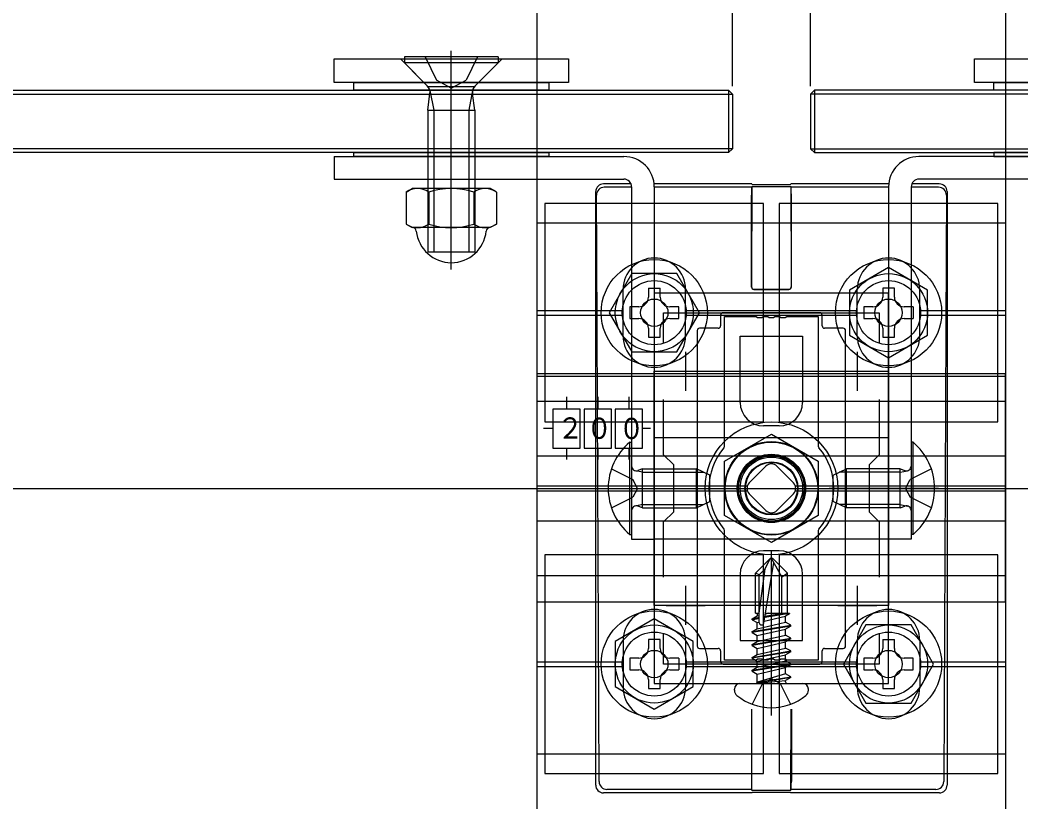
# Model space of a CAD drawing. Units: millimetres, scale not verified. Extents: x -875 to 875, y -1299 to 1293.
# Drawn here: x 678.8 to 807, y 849 to 949.2 of the extents above; entities that cross this region are included whole.
import ezdxf
from ezdxf.enums import TextEntityAlignment as Align

# ---------------------------------------------------------------- set-up
doc = ezdxf.new("R2010")
doc.units = ezdxf.units.MM
doc.header["$LTSCALE"] = 8
for name, color, linetype in [('0-2_YKK_11', 7, 'Continuous'), ('0-3_YKK_12', 2, 'Continuous'), ('0-4_YKK_13', 4, 'Continuous'), ('0-5_YKK_D', 6, 'Continuous'), ('0-7_YSS_K', 3, 'Continuous')]:
    doc.layers.add(name, color=color, linetype=linetype)
doc.styles.add('ＭＳ ゴシック', font='')
doc.styles.get('ＭＳ ゴシック').set_extended_font_data('MS Gothic')

msp = doc.modelspace()

# ---------------------------------------------------------------- linework, layer by layer
at = {"layer": '0-2_YKK_11'}
for p, q in [((764, 906.7), (764, 901.7)), ((786, 906.7), (786, 901.7)), ((761.5, 904.2), (766.5, 904.2)), ((783.5, 904.2), (788.5, 904.2)), ((764, 876.7), (764, 871.7)), ((786, 876.7), (786, 871.7)), ((761.5, 874.2), (766.5, 874.2)), ((783.5, 874.2), (788.5, 874.2))]:
    msp.add_line(p, q, dxfattribs=at)
msp.add_lwpolyline([(760, 914.2), (760, 864.2), (790, 864.2), (790, 914.2)], close=True, dxfattribs=at)
for points in [[(761.2, 907.833), (761.2, 911.7), (788.8, 911.7), (788.8, 907.833)], [(761.2, 877.833), (761.2, 884.9), (762.5, 886.2), (762.5, 892.2), (761.2, 893.5), (761.2, 900.567)], [(788.8, 900.567), (788.8, 893.5), (787.5, 892.2), (787.5, 886.2), (788.8, 884.9), (788.8, 877.833)], [(788.8, 870.567), (788.8, 866.7), (761.2, 866.7), (761.2, 870.567)]]:
    msp.add_lwpolyline(points, dxfattribs=at)
at = {"layer": '0-3_YKK_12'}
msp.add_circle((775, 889.2), 6, dxfattribs=at)
at = {"layer": '0-4_YKK_13'}
for p, q in [((734, 917.235), (734, 945.243)), ((727.5, 944.2), (730.5, 941.2)), ((740, 944.45), (728, 944.45)), ((740, 943.7), (728, 943.7)), ((728, 943.7), (730.933, 940.767)), ((730.65, 944.45), (732.095, 941.487)), ((737.35, 944.45), (735.905, 941.487)), ((740, 943.7), (737.067, 940.767)), ((740.5, 944.2), (737.5, 941.2)), ((734, 940.474), (732.095, 941.487)), ((734, 940.474), (735.905, 941.487)), ((430, 939.7), (770, 939.7)), ((430.5, 940.2), (769.5, 940.2)), ((731, 937.653), (731.274, 939.764)), ((731.033, 940.653), (736.967, 940.653)), ((731.262, 940.149), (731.75, 937.653)), ((736.738, 940.149), (736.25, 937.653)), ((737, 937.653), (736.726, 939.764)), ((769.5, 940.2), (769.5, 932.2)), ((769.5, 940.2), (770, 939.7)), ((770, 939.7), (770, 932.7)), ((780.5, 940.2), (780, 939.7)), ((836.228, 939.7), (780, 939.7)), ((780, 939.7), (780, 932.7)), ((780.5, 940.2), (780.5, 932.2)), ((836.228, 940.2), (780.5, 940.2)), ((731, 937.653), (731, 919.45)), ((731.75, 937.653), (731.75, 919.45)), ((736.25, 937.653), (736.25, 919.45)), ((770, 932.7), (430, 932.7)), ((769.5, 932.2), (430.5, 932.2)), ((769.5, 932.2), (770, 932.7)), ((780, 932.7), (836.228, 932.7)), ((780.5, 932.2), (780, 932.7)), ((780.5, 932.2), (836.228, 932.2)), ((719, 931.7), (719, 928.8)), ((719, 931.7), (756.1, 931.7)), ((831, 931.7), (793.9, 931.7)), ((719, 928.8), (756.1, 928.8)), ((757.017, 928.2), (753.5, 928.2)), ((772.5, 928.2), (759.979, 928.2)), ((772.5, 928.2), (772.535, 928.095)), ((777.465, 928.095), (777.5, 928.2)), ((790.021, 928.2), (777.5, 928.2)), ((796.5, 928.2), (792.983, 928.2)), ((831, 928.8), (793.9, 928.8)), ((728.226, 927.153), (729, 927.6)), ((739, 927.6), (729, 927.6)), ((731.113, 927.153), (731.113, 923.047)), ((736.887, 927.153), (736.887, 923.047)), ((739.774, 927.153), (739, 927.6)), ((752.5, 919.2), (752.5, 927.2)), ((757.1, 927.758), (753.591, 927.758)), ((760, 927.8), (760, 882.7)), ((772.464, 927.758), (760, 927.758)), ((772.464, 927.758), (772.499, 927.863)), ((772.499, 927.863), (777.501, 927.863)), ((772.535, 928.095), (777.465, 928.095)), ((777.536, 927.758), (777.501, 927.863)), ((790, 927.758), (777.536, 927.758)), ((790, 927.8), (790, 882.7)), ((796.409, 927.758), (792.9, 927.758)), ((797.5, 927.2), (797.5, 919.2)), ((752.625, 919.2), (752.591, 926.753)), ((797.409, 926.753), (797.375, 919.2)), ((745, 923.2), (805, 923.2)), ((737, 919.45), (731, 919.45)), ((752.5, 851.199), (752.5, 919.2)), ((752.934, 851.636), (752.625, 919.2)), ((797.375, 919.2), (797.066, 851.636)), ((797.5, 919.2), (797.5, 851.199)), ((756, 908.7), (756, 914.7)), ((759.25, 914.85), (759.25, 913.7)), ((759.25, 914.85), (760.75, 914.85)), ((760.75, 913.7), (760.75, 914.85)), ((764, 908.7), (764, 914.7)), ((772.748, 914.683), (777.252, 914.683)), ((772.765, 914.7), (777.235, 914.7)), ((786, 908.7), (786, 914.7)), ((790.75, 914.85), (789.25, 914.85)), ((789.25, 914.85), (789.25, 913.7)), ((790.75, 913.7), (790.75, 914.85)), ((794, 908.7), (794, 914.7)), ((745, 912), (756, 912)), ((756.85, 912.45), (756.85, 910.95)), ((758, 912.45), (756.85, 912.45)), ((763.15, 912.45), (762, 912.45)), ((763.15, 910.95), (763.15, 912.45)), ((764, 912), (786, 912)), ((781.2, 911.7), (768.8, 911.7)), ((788, 912.45), (786.85, 912.45)), ((793.15, 912.45), (792, 912.45)), ((793.15, 912.45), (793.15, 910.95)), ((794, 912), (805, 912)), ((745, 911.4), (756, 911.4)), ((756.85, 910.95), (758, 910.95)), ((762, 910.95), (763.15, 910.95)), ((764, 911.4), (786, 911.4)), ((768.5, 911.4), (768.5, 910)), ((781.5, 910), (781.5, 911.4)), ((792, 910.95), (793.15, 910.95)), ((794, 911.4), (805, 911.4)), ((759.25, 909.7), (759.25, 908.55)), ((765.5, 909.4), (765.5, 869)), ((768.2, 909.7), (765.8, 909.7)), ((784.2, 909.7), (781.8, 909.7)), ((784.5, 869), (784.5, 909.4)), ((789.25, 909.7), (789.25, 908.55)), ((790.75, 908.55), (790.75, 909.7)), ((789.25, 908.55), (790.75, 908.55)), ((805, 903.559), (805, 903.908)), ((805, 874.67), (805, 903.559)), ((745, 900.35), (805, 900.35)), ((748.75, 900.91), (748.75, 899.35)), ((752.75, 900.91), (752.75, 899.35)), ((756.75, 900.91), (756.75, 899.35)), ((747, 896.85), (745.829, 896.85)), ((759.535, 896.85), (758.5, 896.85)), ((776, 897.2), (774, 897.2)), ((756.852, 895.1), (757.1, 895.1)), ((756.852, 883.3), (756.852, 895.1)), ((757.1, 895.1), (757.1, 883.3)), ((792.9, 895.1), (792.9, 883.3)), ((793.148, 895.1), (792.9, 895.1)), ((793.148, 883.3), (793.148, 895.1)), ((748.75, 894.35), (748.75, 892.875)), ((752.75, 894.35), (752.75, 892.875)), ((756.75, 894.35), (756.75, 892.875)), ((745, 893.35), (805, 893.35)), ((754.517, 891.7), (757.235, 890.345)), ((758.5, 891.267), (757.577, 891.46)), ((758.5, 891.7), (757.905, 891.484)), ((758.5, 886.7), (758.5, 891.7)), ((758.5, 891.7), (765.4, 891.7)), ((758.5, 891.267), (766.32, 891.267)), ((765.4, 886.7), (765.4, 891.7)), ((767.1, 890.9), (765.4, 891.7)), ((772.172, 889.907), (774.293, 892.028)), ((775.707, 892.028), (777.828, 889.907)), ((782.9, 890.9), (784.6, 891.7)), ((791.5, 891.267), (783.68, 891.267)), ((791.5, 891.7), (784.6, 891.7)), ((784.6, 886.7), (784.6, 891.7)), ((791.5, 886.7), (791.5, 891.7)), ((791.5, 891.7), (792.095, 891.484)), ((791.5, 891.267), (792.423, 891.46)), ((795.483, 891.7), (792.765, 890.345)), ((757.844, 889.2), (757.235, 890.345)), ((767.1, 887.5), (767.1, 890.9)), ((782.9, 887.5), (782.9, 890.9)), ((792.156, 889.2), (792.765, 890.345)), ((771.925, 889.5), (745, 889.5)), ((745, 888.9), (771.925, 888.9)), ((753.6, 889.2), (767.6, 889.2)), ((757.844, 889.2), (757.235, 888.055)), ((774.293, 886.372), (772.172, 888.493)), ((777.828, 888.493), (775.707, 886.372)), ((805, 889.5), (778.075, 889.5)), ((778.075, 888.9), (805, 888.9)), ((796.4, 889.2), (782.4, 889.2)), ((792.156, 889.2), (792.765, 888.055)), ((754.517, 886.7), (757.235, 888.055)), ((758.5, 887.133), (757.577, 886.94)), ((758.5, 887.133), (766.32, 887.133)), ((765.4, 886.7), (767.1, 887.5)), ((784.6, 886.7), (782.9, 887.5)), ((791.5, 887.133), (783.68, 887.133)), ((791.5, 887.133), (792.423, 886.94)), ((795.483, 886.7), (792.765, 888.055)), ((758.5, 886.7), (757.905, 886.916)), ((758.5, 886.7), (765.4, 886.7)), ((791.5, 886.7), (784.6, 886.7)), ((791.5, 886.7), (792.095, 886.916)), ((745, 885.05), (805, 885.05)), ((756.852, 883.3), (757.1, 883.3)), ((793.148, 883.3), (792.9, 883.3)), ((776, 881.2), (774, 881.2)), ((775, 860.1), (775, 881.202)), ((774.825, 880.2), (772.95, 878.325)), ((774.035, 871.947), (775.289, 879.699)), ((774.207, 878.874), (774.825, 880.2)), ((775.175, 880.2), (774.825, 880.2)), ((776.35, 877.862), (775, 880.2)), ((775.175, 880.2), (777.05, 878.325)), ((772.95, 873.2), (772.95, 878.325)), ((773.45, 878.118), (772.95, 878.325)), ((773.45, 873.2), (774.207, 878.874)), ((777.05, 873.2), (777.05, 878.325)), ((745, 878.05), (805, 878.05)), ((745, 874.67), (805, 874.67)), ((772.95, 873.2), (773.45, 873.2)), ((773.176, 873.2), (773.176, 872.87)), ((777.311, 873.176), (774.149, 872.649)), ((776.749, 873.2), (774.168, 872.77)), ((774.636, 873.2), (774.223, 873.107)), ((774.238, 873.2), (777.05, 873.2)), ((777.311, 873.11), (776.824, 872.829)), ((777.311, 873.176), (777.05, 873.2)), ((777.311, 873.176), (777.311, 873.176)), ((777.311, 873.176), (777.311, 873.11)), ((772.528, 872.497), (773.176, 872.87)), ((772.528, 872.497), (773.45, 872.705)), ((772.528, 872.379), (773.45, 872.587)), ((772.528, 872.379), (772.528, 872.497)), ((772.528, 872.379), (773.176, 872.005)), ((773.176, 872.87), (773.45, 872.932)), ((773.176, 872.005), (773.45, 872.067)), ((773.176, 871.222), (776.824, 872.046)), ((773.176, 871.222), (773.176, 872.005)), ((774.077, 872.209), (776.824, 872.829)), ((776.824, 872.046), (776.824, 872.829)), ((777.472, 871.673), (776.824, 872.046)), ((772.528, 870.849), (777.472, 871.673)), ((777.472, 871.555), (772.528, 870.731)), ((772.528, 870.849), (773.176, 871.222)), ((772.528, 870.731), (772.528, 870.849)), ((772.528, 870.731), (773.176, 870.357)), ((773.176, 870.357), (776.824, 871.181)), ((777.472, 871.555), (776.824, 871.181)), ((776.824, 870.399), (776.824, 871.181)), ((777.472, 871.555), (777.472, 871.673)), ((756, 869.7), (756, 863.7)), ((760.75, 869.85), (759.25, 869.85)), ((759.25, 869.85), (759.25, 868.7)), ((760.75, 868.7), (760.75, 869.85)), ((764, 869.7), (764, 863.7)), ((772.528, 869.201), (777.472, 870.025)), ((777.472, 869.907), (772.528, 869.083)), ((772.528, 869.201), (773.176, 869.575)), ((772.528, 869.083), (772.528, 869.201)), ((773.176, 869.575), (776.824, 870.399)), ((773.176, 869.575), (773.176, 870.357)), ((773.176, 868.709), (776.824, 869.533)), ((777.472, 870.025), (776.824, 870.399)), ((777.472, 869.907), (776.824, 869.533)), ((776.824, 868.751), (776.824, 869.533)), ((777.472, 869.907), (777.472, 870.025)), ((786, 869.7), (786, 863.7)), ((789.25, 869.85), (789.25, 868.7)), ((789.25, 869.85), (790.75, 869.85)), ((790.75, 868.7), (790.75, 869.85)), ((794, 869.7), (794, 863.7)), ((765.8, 868.7), (768.2, 868.7)), ((768.5, 868.4), (768.5, 867)), ((772.528, 869.083), (773.176, 868.709)), ((772.528, 867.553), (777.472, 868.377)), ((777.472, 868.259), (772.528, 867.435)), ((772.528, 867.553), (773.176, 867.927)), ((773.176, 867.927), (776.824, 868.751)), ((773.176, 867.927), (773.176, 868.709)), ((773.176, 867.061), (776.824, 867.885)), ((777.472, 868.377), (776.824, 868.751)), ((777.472, 868.259), (776.824, 867.885)), ((776.824, 867.103), (776.824, 867.885)), ((777.472, 868.259), (777.472, 868.377)), ((781.5, 867), (781.5, 868.4)), ((781.8, 868.7), (784.2, 868.7)), ((745, 867), (756, 867)), ((758, 867.45), (756.85, 867.45)), ((763.15, 867.45), (762, 867.45)), ((763.15, 867.45), (763.15, 865.95)), ((764, 867), (786, 867)), ((768.8, 866.7), (781.2, 866.7)), ((772.528, 867.435), (772.528, 867.553)), ((772.528, 867.435), (773.176, 867.061)), ((777.472, 866.611), (772.528, 865.787)), ((773.176, 866.279), (776.824, 867.103)), ((773.176, 866.279), (773.176, 867.061)), ((777.472, 866.611), (776.824, 866.238)), ((777.472, 866.611), (777.472, 866.729)), ((786.85, 867.45), (786.85, 865.95)), ((788, 867.45), (786.85, 867.45)), ((793.15, 867.45), (792, 867.45)), ((793.15, 865.95), (793.15, 867.45)), ((794, 867), (805, 867)), ((745, 866.4), (756, 866.4)), ((762, 865.95), (763.15, 865.95)), ((764, 866.4), (786, 866.4)), ((772.528, 865.905), (773.176, 866.279)), ((772.528, 865.787), (772.528, 865.905)), ((772.528, 865.787), (773.176, 865.414)), ((773.176, 865.414), (776.824, 866.238)), ((773.176, 864.4), (773.176, 865.414)), ((776.824, 865.455), (773.234, 864.375)), ((776.824, 865.455), (776.824, 866.238)), ((786.85, 865.95), (788, 865.95)), ((792, 865.95), (793.15, 865.95)), ((794, 866.4), (805, 866.4)), ((759.25, 864.7), (759.25, 863.55)), ((760.75, 863.55), (760.75, 864.7)), ((770.965, 864.2), (779.035, 864.2)), ((773.875, 864.2), (772.55, 861.543)), ((773.234, 864.375), (777.472, 865.081)), ((777.472, 864.963), (773.234, 864.257)), ((773.234, 864.257), (776.824, 864.59)), ((773.234, 864.257), (773.234, 864.375)), ((773.875, 864.2), (775, 864.798)), ((776.125, 864.2), (775, 864.798)), ((776.125, 864.2), (777.45, 861.543)), ((777.472, 864.963), (776.824, 864.59)), ((776.824, 864.4), (776.824, 864.59)), ((777.472, 864.963), (777.472, 865.081)), ((789.25, 864.7), (789.25, 863.55)), ((759.25, 863.55), (760.75, 863.55)), ((770.265, 863.338), (770.265, 863.5)), ((779.735, 863.338), (779.735, 863.5)), ((772.448, 860.935), (772.448, 851.641)), ((772.499, 850.537), (772.472, 860.927)), ((777.501, 850.537), (777.528, 860.927)), ((777.552, 860.935), (777.552, 851.641)), ((745, 855.2), (805, 855.2)), ((772.5, 850.2), (753.494, 850.2)), ((772.464, 850.642), (753.933, 850.642)), ((772.464, 850.642), (772.499, 850.537)), ((772.499, 850.537), (777.501, 850.537)), ((772.5, 850.2), (772.535, 850.305)), ((772.535, 850.305), (777.465, 850.305)), ((777.465, 850.305), (777.5, 850.2)), ((796.506, 850.2), (777.5, 850.2)), ((777.536, 850.642), (777.501, 850.537)), ((796.067, 850.642), (777.536, 850.642))]:
    msp.add_line(p, q, dxfattribs=at)
for points in [[(805, 987.9), (805, 790.5), (745, 790.5), (745, 987.9)], [(719, 944.2), (749, 944.2), (749, 941.2), (719, 941.2)], [(801, 944.2), (831, 944.2), (831, 941.2), (801, 941.2)], [(721.5, 941.2), (746.5, 941.2), (746.5, 940.2), (721.5, 940.2)], [(803.5, 941.2), (828.5, 941.2), (828.5, 940.2), (803.5, 940.2)], [(746.5, 932.2), (746.5, 931.7), (721.5, 931.7), (721.5, 932.2)], [(803.5, 932.2), (803.5, 931.7), (828.5, 931.7), (828.5, 932.2)], [(746, 897.7), (774, 897.7), (774, 925.7), (746, 925.7)], [(776, 897.7), (804, 897.7), (804, 925.7), (776, 925.7)], [(757.113, 916.7), (754.226, 911.7), (757.113, 906.7), (762.887, 906.7), (765.774, 911.7), (762.887, 916.7)], [(795, 914.587), (790, 917.474), (785, 914.587), (785, 908.813), (790, 905.926), (795, 908.813)], [(790, 904.2), (790, 874.2), (760, 874.2), (760, 904.2)], [(747, 894.35), (750.5, 894.35), (750.5, 899.35), (747, 899.35)], [(751, 894.35), (754.5, 894.35), (754.5, 899.35), (751, 899.35)], [(755, 894.35), (758.5, 894.35), (758.5, 899.35), (755, 899.35)], [(769, 892.664), (775, 896.128), (781, 892.664), (781, 885.736), (775, 882.272), (769, 885.736)], [(760, 882.7), (760, 895.7), (790, 895.7), (790, 882.7)], [(746, 852.7), (774, 852.7), (774, 880.7), (746, 880.7)], [(776, 852.7), (804, 852.7), (804, 880.7), (776, 880.7)], [(765, 869.587), (760, 872.474), (755, 869.587), (755, 863.813), (760, 860.926), (765, 863.813)], [(787.113, 871.7), (784.226, 866.7), (787.113, 861.7), (792.887, 861.7), (795.774, 866.7), (792.887, 871.7)]]:
    msp.add_lwpolyline(points, close=True, dxfattribs=at)
for points in [[(728, 944.45), (728, 944.2), (728, 943.7)], [(740, 944.45), (740, 944.2), (740, 943.7)], [(731, 937.653), (737, 937.653), (737, 919.45)], [(728.226, 927.153), (728.226, 923.047), (729, 922.6)], [(739.774, 927.153), (739.774, 923.047), (739, 922.6), (729, 922.6)], [(757.1, 927.8), (757.1, 882.7), (760, 882.7)], [(772.499, 927.863), (772.469, 916.388), (772.466, 915.001)], [(777.501, 927.863), (777.531, 916.388), (777.534, 915.001)], [(792.9, 927.8), (792.9, 882.7), (790, 882.7)], [(772.448, 914.982), (772.448, 916.388), (772.448, 926.759)], [(777.552, 914.982), (777.552, 916.388), (777.552, 926.759)], [(786.85, 912.45), (786.85, 910.95), (788, 910.95)], [(768.928, 894.408), (769, 894.604), (769, 911.2), (773.042, 911.2), (773.225, 911.08), (773.775, 911.08), (773.958, 911.2), (774.542, 911.2), (774.725, 911.08), (775.275, 911.08), (775.458, 911.2), (776.042, 911.2), (776.225, 911.08), (776.775, 911.08), (776.958, 911.2), (781, 911.2)], [(781, 911.2), (781, 894.604), (781.072, 894.408)], [(759.25, 908.55), (760.75, 908.55), (760.75, 909.7)], [(771, 900.2), (771, 908.7), (779, 908.7), (779, 900.2)], [(745, 903.559), (745, 903.908), (805, 903.908)], [(745, 874.67), (745, 903.559), (805, 903.559)], [(781.072, 883.992), (781, 883.796), (781, 867.2), (776.958, 867.2), (776.775, 867.32), (776.225, 867.32), (776.042, 867.2), (775.458, 867.2), (775.275, 867.32), (774.725, 867.32), (774.542, 867.2), (773.958, 867.2), (773.775, 867.32), (773.225, 867.32), (773.042, 867.2), (769, 867.2), (769, 883.796), (768.928, 883.992)], [(771, 878.2), (771, 869.7), (779, 869.7), (779, 878.2)], [(773.45, 871.994), (773.45, 878.118), (774.207, 878.874)], [(776.35, 873.2), (776.35, 877.862), (777.05, 878.325)], [(756.85, 867.45), (756.85, 865.95), (758, 865.95)], [(772.528, 865.905), (777.472, 866.729), (776.824, 867.103)], [(777.472, 864.963), (777.472, 865.081), (776.824, 865.455)], [(789.25, 863.55), (790.75, 863.55), (790.75, 864.7)]]:
    msp.add_lwpolyline(points, dxfattribs=at)
for centre, radius in [((760, 911.7), 6.8), ((790, 911.7), 6.8), ((760, 911.7), 5), ((790, 911.7), 5), ((760, 911.7), 4.1), ((790, 911.7), 4.1), ((760, 911.7), 1.75), ((790, 911.7), 1.75), ((775, 889.2), 8.5), ((775, 889.2), 8.5), ((775, 889.2), 5.928), ((775, 889.2), 4.375), ((775, 889.2), 4.25), ((775, 889.2), 4.25), ((775, 889.103), 4.245), ((775, 889.2), 4), ((775, 889.2), 4), ((775, 889.2), 4), ((775, 889.2), 3.4), ((775, 889.2), 3.324), ((775, 889.2), 3.32), ((760, 866.7), 6.8), ((790, 866.7), 6.8), ((760, 866.7), 5), ((760, 866.7), 4.1), ((790, 866.7), 5), ((790, 866.7), 4.1), ((760, 866.7), 1.75), ((790, 866.7), 1.75)]:
    msp.add_circle(centre, radius, dxfattribs=at)
for centre, radius, start, end in [((730.084, 939.919), 1.2, 352.60453, 45), ((737.916, 939.919), 1.2, 135, 187.39547), ((756.1, 927.8), 3.9, 0, 90), ((793.9, 927.8), 3.9, 90, 180), ((753.5, 927.2), 1, 90, 180), ((756.1, 927.8), 1, 0, 90), ((793.9, 927.8), 1, 90, 180), ((796.5, 927.2), 1, 0, 90), ((729.67, 925.044), 2.556, 55.61575, 124.38425), ((734, 918.047), 9.553, 72.41205, 107.58795), ((738.33, 925.044), 2.556, 55.61575, 124.38425), ((753.591, 926.758), 1, 90, 180.2617), ((796.409, 926.758), 1, 359.7383, 90), ((729.67, 925.156), 2.556, 235.61575, 304.38425), ((734, 932.153), 9.553, 252.41205, 287.58795), ((738.33, 925.156), 2.556, 235.61575, 304.38425), ((729.025, 922.1), 0.5, 5.73917, 90), ((734, 922.6), 4.5, 185.73917, 354.26083), ((738.975, 922.1), 0.5, 90, 174.26083), ((760, 914.7), 4, 0, 180), ((790, 914.7), 4, 0, 180), ((758, 913.7), 1.25, 270, 0), ((762, 913.7), 1.25, 180, 270), ((788, 913.7), 1.25, 270, 0), ((792, 913.7), 1.25, 180, 270), ((758, 909.7), 1.25, 0, 90), ((762, 909.7), 1.25, 90, 180), ((788, 909.7), 1.25, 0, 90), ((792, 909.7), 1.25, 90, 180), ((760, 908.7), 4, 180, 0), ((790, 908.7), 4, 180, 0), ((774, 900.2), 3, 180.00001, 269.99999), ((776, 900.2), 3, 270.00001, 359.99999), ((761.8, 889.2), 7.7, 129.98312, 230.01688), ((788.2, 889.2), 7.7, 309.98312, 50.01688), ((775, 889.2), 8, 139.3793, 220.6207), ((775, 889.2), 8, 319.3793, 40.6207), ((775, 889.2), 4.25, 359.99999, 180.00001), ((775, 891.321), 1, 45, 135), ((757.7, 892.048), 0.6, 180, 289.96957), ((792.3, 892.048), 0.6, 250.03043, 0), ((772.879, 889.2), 1, 135, 225), ((777.121, 889.2), 1, 315, 45), ((774.999, 889.302), 4.25, 183.27666, 357.50585), ((757.7, 886.352), 0.6, 70.03043, 180), ((775, 887.079), 1, 225, 315), ((792.3, 886.352), 0.6, 0, 109.96957), ((774, 878.2), 3, 90.00001, 179.99999), ((776, 878.2), 3, 0.00001, 89.99999), ((760, 869.7), 4, 0, 180), ((790, 869.7), 4, 0, 180), ((773.744, 871.994), 0.294, 180, 270), ((773.744, 871.994), 0.294, 270, 350.8071), ((758, 868.7), 1.25, 270, 0), ((762, 868.7), 1.25, 180, 270), ((788, 868.7), 1.25, 270, 0), ((792, 868.7), 1.25, 180, 270), ((758, 864.7), 1.25, 0, 90), ((762, 864.7), 1.25, 90, 180), ((788, 864.7), 1.25, 0, 90), ((792, 864.7), 1.25, 90, 180), ((770.965, 863.5), 0.7, 90, 180), ((772.976, 864.4), 0.2, 270, 360), ((777.024, 864.4), 0.2, 180, 270), ((779.035, 863.5), 0.7, 0, 90), ((760, 863.7), 4, 180, 0), ((771.127, 863.338), 0.862, 180, 230.87645), ((778.873, 863.338), 0.862, 309.12355, 0), ((790, 863.7), 4, 180, 0), ((775, 868.1), 7, 230.87645, 270), ((775, 868.1), 7, 270, 309.12355), ((753.936, 851.644), 1.002, 180.44387, 269.81844), ((796.064, 851.644), 1.002, 270.18156, 359.55613)]:
    msp.add_arc(centre, radius, start, end, dxfattribs=at)
for centre, major_axis, ratio, start_param, end_param in [((772.465, 926.759), (0, -1), 0.017455, 3.1939525, 4.712389), ((777.535, 926.759), (0, -1), 0.017455, 1.5707963, 3.0892328), ((772.748, 914.983), (0.212, 0.212), 0.999695, 2.3563468, 3.9268385), ((772.766, 915.001), (-0.123, -0.275), 0.996125, 5.1323772, 6.702869), ((777.234, 915.001), (0.123, -0.275), 0.996125, 5.8635017, 7.4339934), ((777.252, 914.983), (-0.212, 0.212), 0.999695, 2.3563468, 3.9268385), ((768.8, 911.4), (-0.212, 0.212), 0.999695, 5.4979394, 7.0684312), ((781.2, 911.4), (0.212, 0.212), 0.999695, 5.4979394, 7.0684312), ((765.8, 909.4), (-0.212, 0.212), 0.999695, 5.4979394, 7.0684312), ((768.2, 910), (0.212, -0.212), 0.999695, 5.4979394, 7.0684312), ((781.8, 910), (-0.212, -0.212), 0.999695, 5.4979394, 7.0684312), ((784.2, 909.4), (0.212, 0.212), 0.999695, 5.4979394, 7.0684312), ((765.8, 869), (-0.212, -0.212), 0.999695, 5.4979394, 7.0684312), ((768.2, 868.4), (0.212, 0.212), 0.999695, 5.4979394, 7.0684312), ((781.8, 868.4), (-0.212, 0.212), 0.999695, 5.4979394, 7.0684312), ((784.2, 869), (0.212, -0.212), 0.999695, 5.4979394, 7.0684312), ((768.8, 867), (-0.212, -0.212), 0.999695, 5.4979394, 7.0684312), ((781.2, 867), (0.212, -0.212), 0.999695, 5.4979394, 7.0684312), ((772.465, 851.641), (0, 1), 0.017455, 1.5707963, 3.0892328), ((777.535, 851.641), (0, 1), 0.017455, 3.1939525, 4.712389), ((753.501, 851.206), (0.487, 0.883), 0.991424, 2.0784135, 3.641926), ((796.499, 851.206), (-0.487, 0.883), 0.991424, 2.6412593, 4.2047718)]:
    msp.add_ellipse(centre, major_axis=major_axis, ratio=ratio, start_param=start_param, end_param=end_param, dxfattribs=at)
at = {"layer": '0-5_YKK_D'}
for p, q in [((770, 940.7), (770, 1020.2)), ((780, 940.7), (780, 1020.2))]:
    msp.add_line(p, q, dxfattribs=at)
at = {"layer": '0-7_YSS_K'}
msp.add_line((-175, 889.2), (839.228, 889.2), dxfattribs=at)

# ---------------------------------------------------------------- texts
at = {"layer": '0-4_YKK_13', "style": 'ＭＳ ゴシック', "width": 0.9}
for s, p in [('２', (747.594, 894.768)), ('０', (751.283, 894.728)), ('０', (755.42, 894.71))]:
    msp.add_text(s, height=2.711, dxfattribs=at).set_placement(p, align=Align.BOTTOM_LEFT)

doc.saveas('drawing.dxf')
